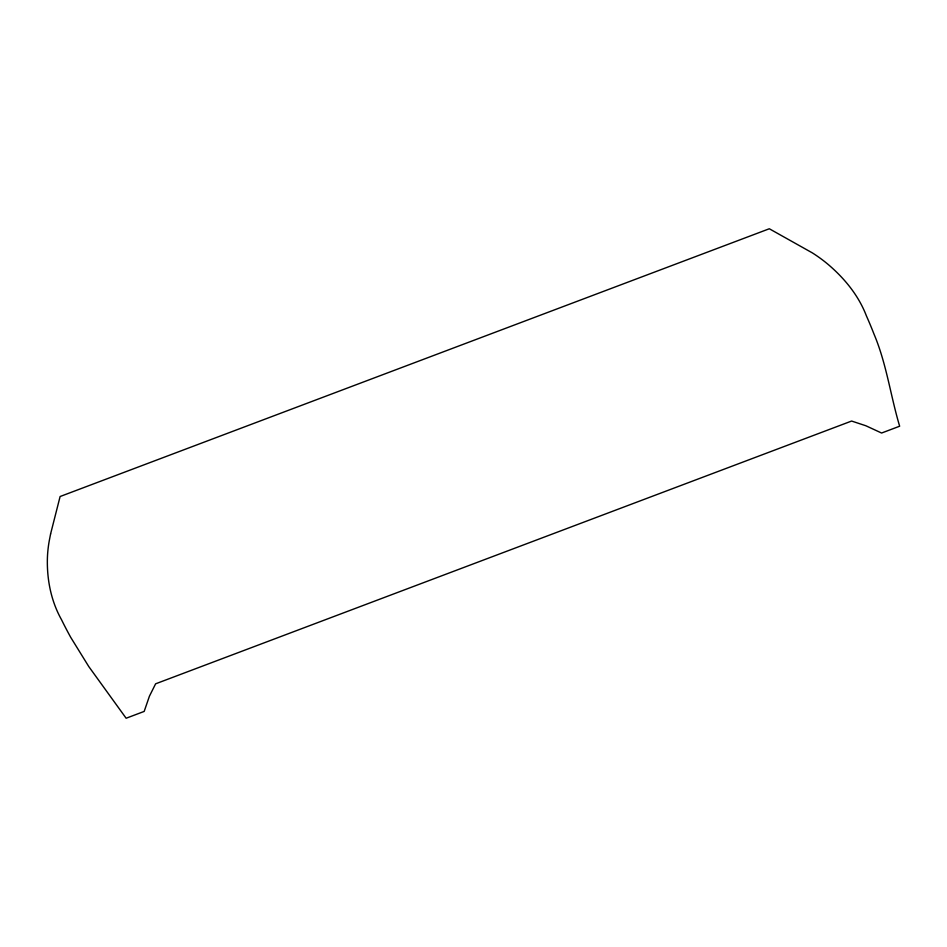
<?xml version="1.0" encoding="UTF-8"?>
<svg xmlns="http://www.w3.org/2000/svg" width="947" height="947" viewBox="0 0 947 947"><rect width="100%" height="100%" fill="white"/><g stroke="black" fill="none" stroke-linecap="round" stroke-linejoin="round"><path stroke-width="1.42" d="M50.605 533.895L49.22 541.021A247.203 159.723 -17.5 0 0 47.35 560.648C47.149 581.162 51.446 601.771 61.543 619.752A981.317 634.052 -17.5 0 0 70.765 637.426L88.769 666.546L126.129 718.24L144.181 711.422L149.413 696.223L155.616 683.817L851.613 421.048L865.83 425.748L881.598 433.028L899.65 426.209C890.535 395.751 886.522 363.684 874.034 334.173A981.317 634.052 -17.5 0 0 866.41 315.884C858.822 296.044 845.233 279.235 829.3 265.432A247.203 159.723 -17.5 0 0 812.36 252.896L769.307 228.76L60.111 496.512L50.605 533.895"/></g></svg>
